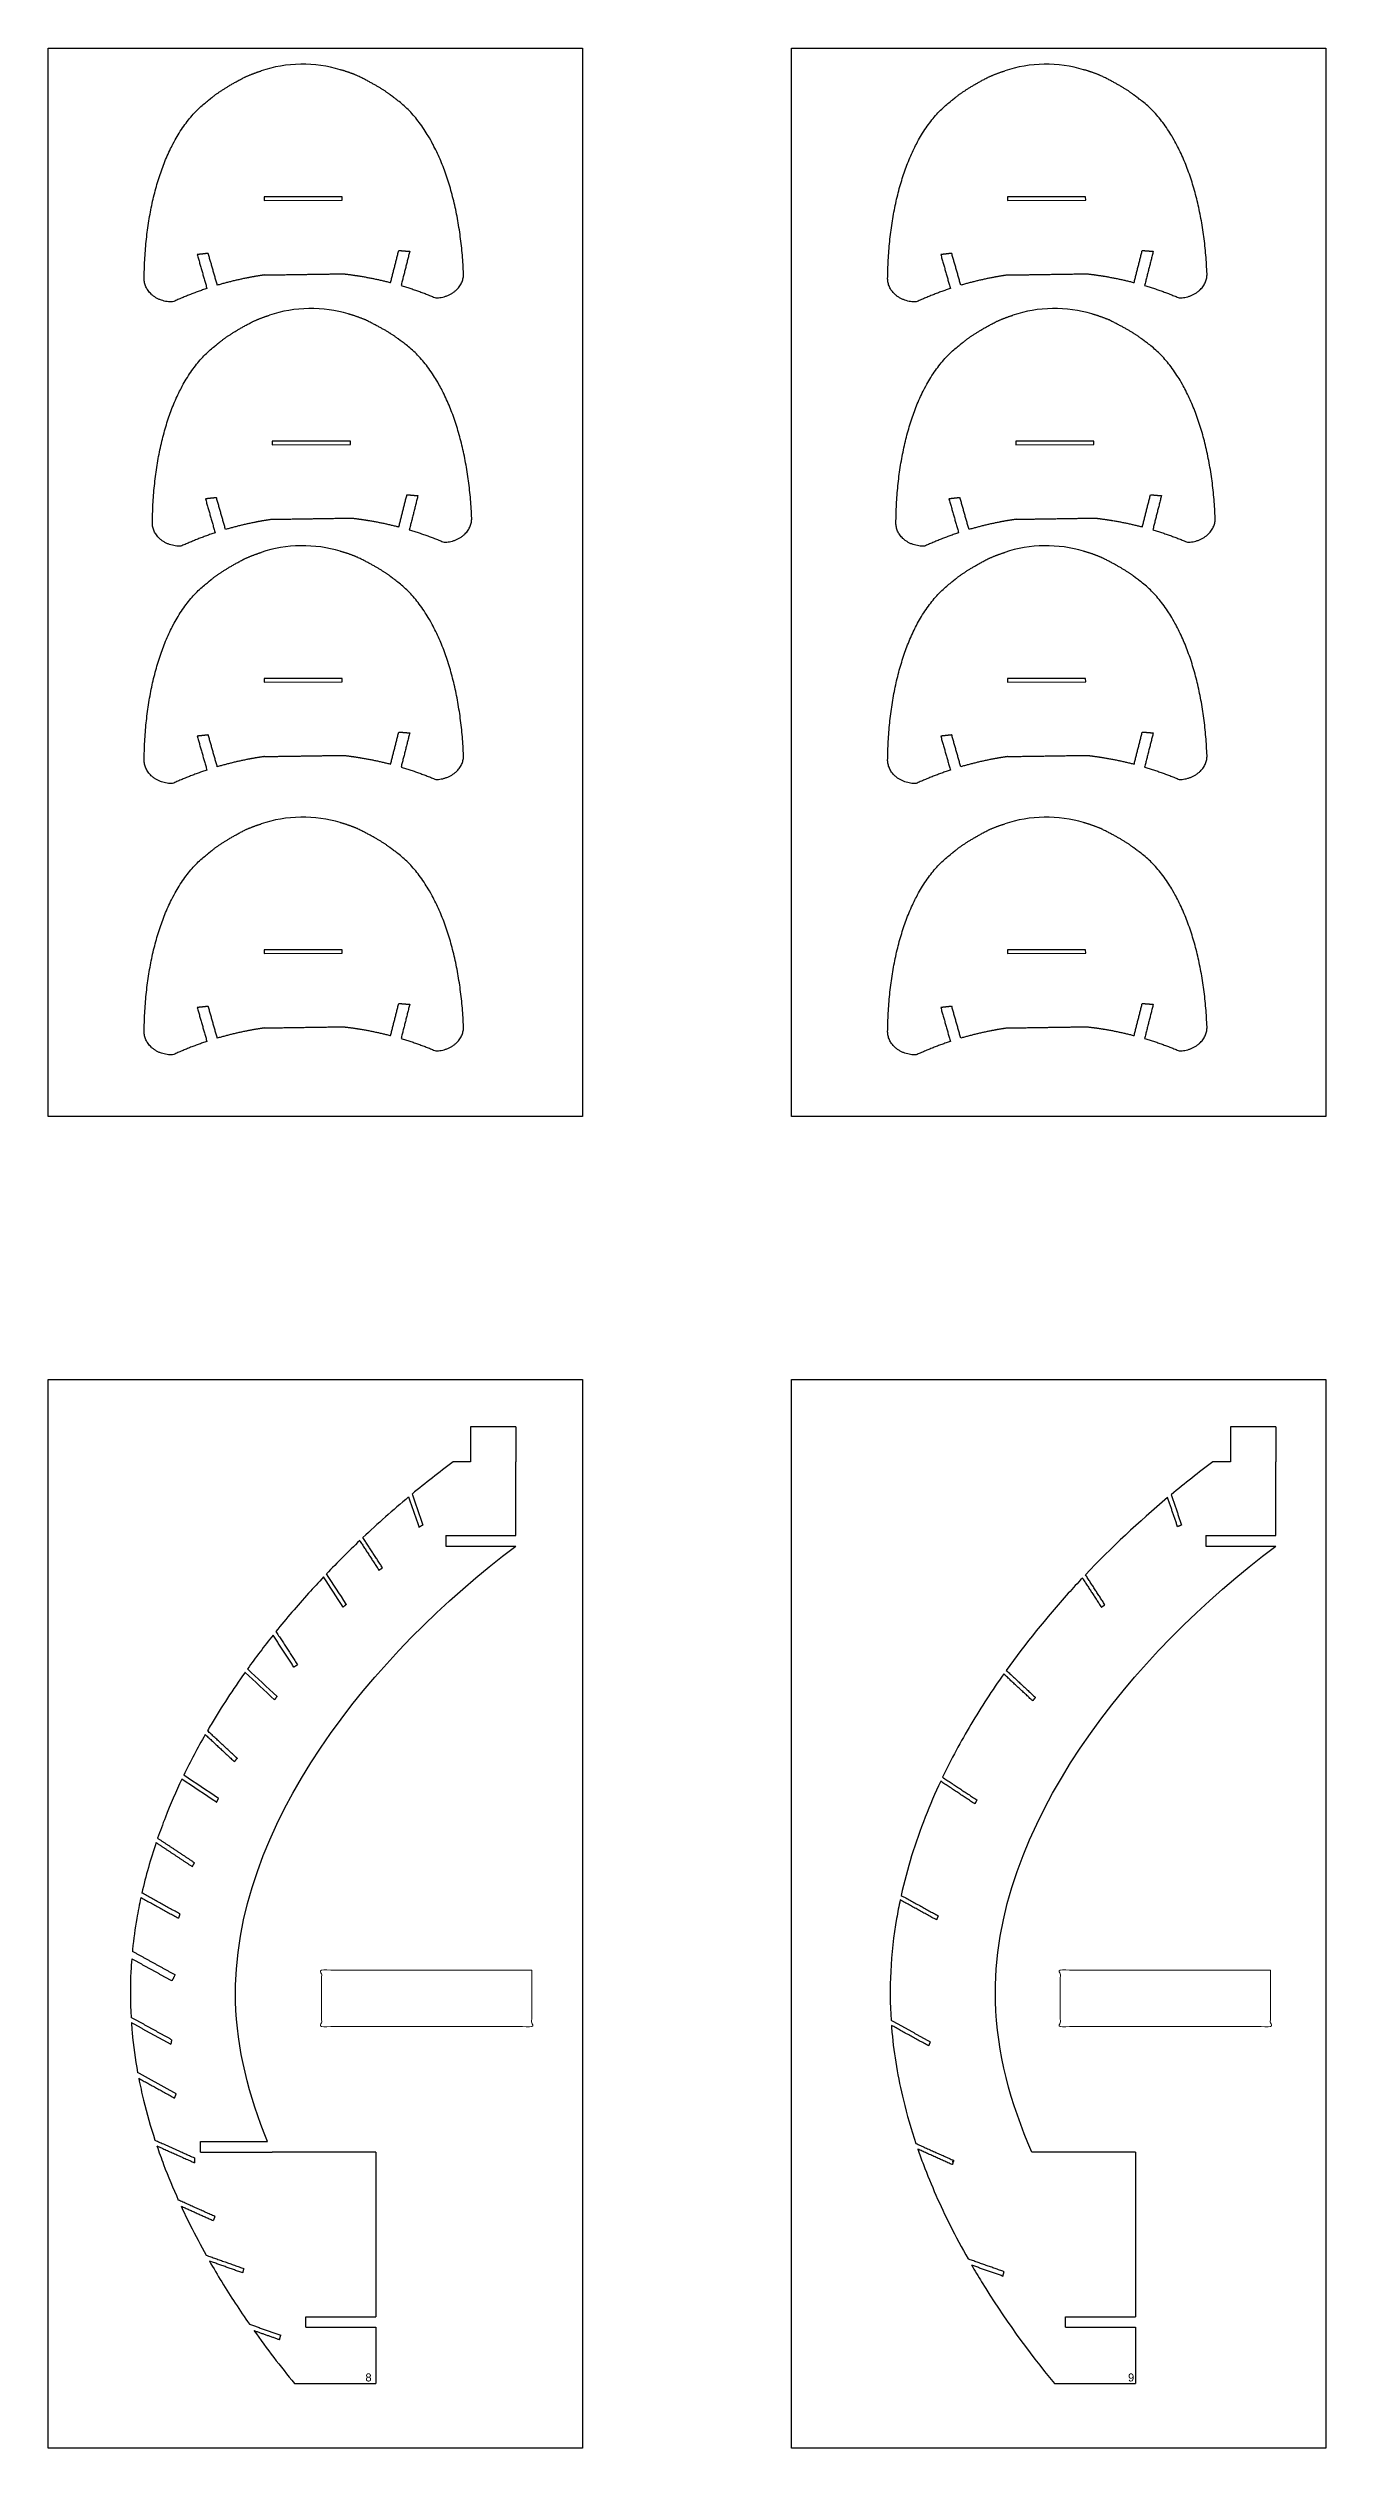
# Model space of a CAD drawing. Header units: metres. Extents: x 1979.8 to 2018, y 1971.1 to 1990.7.
# Drawn here: x 1995.22 to 1998.86, y 1983.53 to 1990.38 of the extents above; entities that cross this region are included whole.
import ezdxf

# ---------------------------------------------------------------- set-up
doc = ezdxf.new("R2010")
doc.units = ezdxf.units.M
for name, color, linetype in [('ΦΥΛΛΑ ΓΙΑ CNC', 1, 'Continuous'), ('ΦΥΛΛΑ ΚΟΝΤΡΑ ΠΛΑΚΕ', 131, 'Continuous'), ('ΧΑΡΑΞΗ', 5, 'Continuous')]:
    doc.layers.add(name, color=color, linetype=linetype)
doc.styles.get("Standard").update_dxf_attribs({"font": 'arial.ttf'})

msp = doc.modelspace()

# ---------------------------------------------------------------- linework, layer by layer
at = {"layer": 'ΦΥΛΛΑ ΓΙΑ CNC'}
for p, q in [((1996.1506, 1983.8761), (1996.1506, 1983.7156)), ((1998.3187, 1983.8761), (1998.3187, 1983.7156)), ((1995.9188, 1983.7156), (1996.1506, 1983.7156)), ((1998.0869, 1983.7156), (1998.3187, 1983.7156))]:
    msp.add_line(p, q, dxfattribs=at)
for points in [[(1995.9432, 1989.9571), (1995.8317, 1989.9571), (1995.8318, 1989.9469), (1996.0547, 1989.9476), (1996.0546, 1989.9575), (1995.9432, 1989.9575)], [(1998.0647, 1989.9571), (1997.9532, 1989.9571), (1997.9533, 1989.9469), (1998.1762, 1989.9476), (1998.1761, 1989.9575), (1998.0647, 1989.9575)], [(1995.9666, 1989.2598), (1995.8552, 1989.2598), (1995.8552, 1989.2496), (1996.0781, 1989.2503), (1996.0781, 1989.2601), (1995.9666, 1989.2601)], [(1998.0881, 1989.2598), (1997.9767, 1989.2598), (1997.9767, 1989.2496), (1998.1996, 1989.2503), (1998.1996, 1989.2601), (1998.0881, 1989.2601)], [(1995.9432, 1988.5826), (1995.8317, 1988.5826), (1995.8318, 1988.5724), (1996.0547, 1988.573), (1996.0546, 1988.5829), (1995.9432, 1988.5829)], [(1998.0647, 1988.5826), (1997.9532, 1988.5826), (1997.9533, 1988.5724), (1998.1762, 1988.573), (1998.1761, 1988.5829), (1998.0647, 1988.5829)], [(1995.9432, 1987.8078), (1995.8317, 1987.8078), (1995.8318, 1987.7976), (1996.0547, 1987.7983), (1996.0546, 1987.8082), (1995.9432, 1987.8082)], [(1998.0647, 1987.8078), (1997.9532, 1987.8078), (1997.9533, 1987.7976), (1998.1762, 1987.7983), (1998.1761, 1987.8082), (1998.0647, 1987.8082)]]:
    msp.add_lwpolyline(points, dxfattribs=at)
at = {"layer": 'ΦΥΛΛΑ ΓΙΑ CNC', "lineweight": -3}
for points, knots in [([(1996.0487, 1990.3204), (1996.0133, 1990.3314), (1995.9749, 1990.3366), (1995.8979, 1990.3354), (1995.8594, 1990.3291), (1995.8239, 1990.317)], [0, 0, 0, 0, 0.500337, 0.500337, 1.000843, 1.000843, 1.000843, 1.000843]), ([(1998.1702, 1990.3204), (1998.1348, 1990.3314), (1998.0964, 1990.3366), (1998.0194, 1990.3354), (1997.9809, 1990.3291), (1997.9454, 1990.317)], [0, 0, 0, 0, 0.500337, 0.500337, 1.000843, 1.000843, 1.000843, 1.000843]), ([(1996.0721, 1989.6231), (1996.0368, 1989.6341), (1995.9984, 1989.6393), (1995.9213, 1989.6381), (1995.8828, 1989.6317), (1995.8473, 1989.6196)], [0, 0, 0, 0, 0.500337, 0.500337, 1.000843, 1.000843, 1.000843, 1.000843]), ([(1998.1936, 1989.6231), (1998.1583, 1989.6341), (1998.1198, 1989.6393), (1998.0428, 1989.6381), (1998.0043, 1989.6317), (1997.9688, 1989.6196)], [0, 0, 0, 0, 0.500337, 0.500337, 1.000843, 1.000843, 1.000843, 1.000843]), ([(1996.0487, 1988.9458), (1996.0133, 1988.9568), (1995.9749, 1988.962), (1995.8979, 1988.9609), (1995.8594, 1988.9545), (1995.8239, 1988.9424)], [0, 0, 0, 0, 0.500337, 0.500337, 1.000843, 1.000843, 1.000843, 1.000843]), ([(1998.1702, 1988.9458), (1998.1348, 1988.9568), (1998.0964, 1988.962), (1998.0194, 1988.9609), (1997.9809, 1988.9545), (1997.9454, 1988.9424)], [0, 0, 0, 0, 0.500337, 0.500337, 1.000843, 1.000843, 1.000843, 1.000843]), ([(1996.0487, 1988.1711), (1996.0133, 1988.1821), (1995.9749, 1988.1873), (1995.8979, 1988.1861), (1995.8594, 1988.1798), (1995.8239, 1988.1677)], [0, 0, 0, 0, 0.500337, 0.500337, 1.000843, 1.000843, 1.000843, 1.000843]), ([(1998.1702, 1988.1711), (1998.1348, 1988.1821), (1998.0964, 1988.1873), (1998.0194, 1988.1861), (1997.9809, 1988.1798), (1997.9454, 1988.1677)], [0, 0, 0, 0, 0.500337, 0.500337, 1.000843, 1.000843, 1.000843, 1.000843]), ([(1995.842, 1984.4061), (1995.7883, 1984.5362), (1995.6279, 1985.172), (1996.143, 1985.8016), (1996.5506, 1986.1061)], [4.063831, 4.063831, 4.063831, 4.063831, 4.475671, 6.002105, 6.002105, 6.002105, 6.002105]), ([(1998.0228, 1984.3761), (1997.9618, 1984.5154), (1997.7875, 1985.1617), (1998.311, 1985.8016), (1998.7187, 1986.1061)], [4.03208, 4.03208, 4.03208, 4.03208, 4.475671, 6.002105, 6.002105, 6.002105, 6.002105]), ([(1996.0017, 1986.0179), (1995.9872, 1986.0026), (1995.9405, 1985.9519), (1995.8958, 1985.8994), (1995.8658, 1985.8622)], [6.9169471, 6.9169471, 6.9169471, 6.9169471, 6.9803819, 7.1236235, 7.1236235, 7.1236235, 7.1236235]), ([(1998.1669, 1986.0149), (1998.1533, 1986.0005), (1998.0762, 1985.9167), (1998.0044, 1985.828), (1997.9497, 1985.7513)], [6.9210654, 6.9210654, 6.9210654, 6.9210654, 6.9803819, 7.2628694, 7.2628694, 7.2628694, 7.2628694]), ([(1995.7775, 1985.7456), (1995.7773, 1985.7453), (1995.7432, 1985.6971), (1995.707, 1985.6418), (1995.6738, 1985.5852), (1995.6703, 1985.5792)], [7.2699777, 7.2699777, 7.2699777, 7.2699777, 7.2709953, 7.4471007, 7.4679705, 7.4679705, 7.4679705, 7.4679705]), ([(1997.9424, 1985.7411), (1997.9094, 1985.6944), (1997.8469, 1985.5985), (1997.7926, 1985.4978), (1997.7679, 1985.4462)], [7.275397, 7.275397, 7.275397, 7.275397, 7.4471007, 7.6184341, 7.6184341, 7.6184341, 7.6184341]), ([(1995.5973, 1985.4408), (1995.5804, 1985.4051), (1995.5561, 1985.3493), (1995.535, 1985.2922), (1995.528, 1985.272)], [7.6244813, 7.6244813, 7.6244813, 7.6244813, 7.7428822, 7.80704, 7.80704, 7.80704, 7.80704]), ([(1997.7625, 1985.4348), (1997.7467, 1985.4011), (1997.701, 1985.2954), (1997.6666, 1985.185), (1997.6497, 1985.109)], [7.6310653, 7.6310653, 7.6310653, 7.6310653, 7.7428822, 7.9766143, 7.9766143, 7.9766143, 7.9766143]), ([(1995.4803, 1985.1031), (1995.476, 1985.0833), (1995.4665, 1985.0342), (1995.4597, 1984.9846), (1995.4567, 1984.955), (1995.4566, 1984.9545), (1995.4566, 1984.9539), (1995.4565, 1984.9534), (1995.4564, 1984.9519), (1995.4562, 1984.9505), (1995.4561, 1984.949)], [7.9826804, 7.9826804, 7.9826804, 7.9826804, 8.0434606, 8.1326869, 8.1326869, 8.1326869, 8.1343164, 8.1343164, 8.1343164, 8.1386957, 8.1386957, 8.1386957, 8.1386957]), ([(1997.6469, 1985.0962), (1997.6432, 1985.0787), (1997.6302, 1985.0109), (1997.6172, 1984.8963), (1997.6179, 1984.799), (1997.6208, 1984.7529)], [7.9897174, 7.9897174, 7.9897174, 7.9897174, 8.0434606, 8.196589, 8.3350466, 8.3350466, 8.3350466, 8.3350466]), ([(1995.4542, 1984.928), (1995.4532, 1984.9158), (1995.4496, 1984.8601), (1995.4498, 1984.8043), (1995.4523, 1984.7609)], [8.1598021, 8.1598021, 8.1598021, 8.1598021, 8.196589, 8.3270595, 8.3270595, 8.3270595, 8.3270595]), ([(1995.4532, 1984.746), (1995.4539, 1984.7367), (1995.4577, 1984.6888), (1995.4643, 1984.6411), (1995.4712, 1984.603)], [8.3419535, 8.3419535, 8.3419535, 8.3419535, 8.3699722, 8.4862403, 8.4862403, 8.4862403, 8.4862403]), ([(1997.6218, 1984.738), (1997.6223, 1984.7314), (1997.6283, 1984.6595), (1997.6478, 1984.5457), (1997.6781, 1984.4415), (1997.6917, 1984.4009)], [8.3499859, 8.3499859, 8.3499859, 8.3499859, 8.3699722, 8.5665126, 8.6951803, 8.6951803, 8.6951803, 8.6951803]), ([(1995.4743, 1984.5869), (1995.4783, 1984.566), (1995.4914, 1984.5065), (1995.5082, 1984.448), (1995.5205, 1984.4104)], [8.5025222, 8.5025222, 8.5025222, 8.5025222, 8.5665126, 8.6851468, 8.6851468, 8.6851468, 8.6851468]), ([(1995.526, 1984.3941), (1995.5321, 1984.3762), (1995.5509, 1984.324), (1995.5722, 1984.2727), (1995.5872, 1984.2394)], [8.7023178, 8.7023178, 8.7023178, 8.7023178, 8.7591508, 8.8687658, 8.8687658, 8.8687658, 8.8687658]), ([(1997.6973, 1984.3846), (1997.7024, 1984.3698), (1997.7292, 1984.2959), (1997.7759, 1984.1907), (1997.8227, 1984.1029), (1997.8407, 1984.0712)], [8.712432, 8.712432, 8.712432, 8.712432, 8.7591508, 8.9482661, 9.0574782, 9.0574782, 9.0574782, 9.0574782]), ([(1995.5951, 1984.222), (1995.6035, 1984.2037), (1995.6263, 1984.1565), (1995.6509, 1984.1101), (1995.6666, 1984.0819)], [8.8878751, 8.8878751, 8.8878751, 8.8878751, 8.9482661, 9.0452238, 9.0452238, 9.0452238, 9.0452238]), ([(1995.6761, 1984.0651), (1995.6875, 1984.045), (1995.7237, 1983.9838), (1995.7627, 1983.9244), (1995.7902, 1983.885)], [9.0645493, 9.0645493, 9.0645493, 9.0645493, 9.1337025, 9.2778602, 9.2778602, 9.2778602, 9.2778602]), ([(1997.8503, 1984.0543), (1997.8598, 1984.038), (1997.9303, 1983.9195), (1998.0114, 1983.8075), (1998.0869, 1983.7156)], [9.0769079, 9.0769079, 9.0769079, 9.0769079, 9.1337025, 9.4905261, 9.4905261, 9.4905261, 9.4905261])]:
    msp.add_open_spline(points, degree=3, knots=knots, dxfattribs=at)
for points, weights, knots in [([(1995.4897, 1989.7233), (1995.4934, 1990.0868), (1995.6621, 1990.224), (1995.6731, 1990.2329), (1995.6841, 1990.2419), (1995.7129, 1990.2653), (1995.7752, 1990.2984)], [1, 0.888324260259, 1, 1, 1, 0.970376548073, 0.948940508878], [3.3219173, 3.3219173, 3.3219173, 3.7990306, 3.7990306, 3.8560209, 3.8560209, 3.9482049, 3.9482049, 3.9482049]), ([(1996.401, 1989.7373), (1996.3862, 1990.1005), (1996.2134, 1990.2324), (1996.2021, 1990.241), (1996.1908, 1990.2496), (1996.1614, 1990.2721), (1996.098, 1990.3033)], [1, 0.888324260259, 1, 1, 1, 0.970376548073, 0.948940508878], [3.3219173, 3.3219173, 3.3219173, 3.7990306, 3.7990306, 3.8560209, 3.8560209, 3.9482049, 3.9482049, 3.9482049]), ([(1997.6112, 1989.7233), (1997.6149, 1990.0868), (1997.7836, 1990.224), (1997.7946, 1990.2329), (1997.8056, 1990.2419), (1997.8344, 1990.2653), (1997.8967, 1990.2984)], [1, 0.888324260259, 1, 1, 1, 0.970376548073, 0.948940508878], [3.3219173, 3.3219173, 3.3219173, 3.7990306, 3.7990306, 3.8560209, 3.8560209, 3.9482049, 3.9482049, 3.9482049]), ([(1998.5225, 1989.7373), (1998.5077, 1990.1005), (1998.3349, 1990.2324), (1998.3236, 1990.241), (1998.3123, 1990.2496), (1998.2829, 1990.2721), (1998.2195, 1990.3033)], [1, 0.888324260259, 1, 1, 1, 0.970376548073, 0.948940508878], [3.3219173, 3.3219173, 3.3219173, 3.7990306, 3.7990306, 3.8560209, 3.8560209, 3.9482049, 3.9482049, 3.9482049]), ([(1995.8329, 1989.7344), (1995.8084, 1989.7309), (1995.7841, 1989.7261), (1995.7408, 1989.7176), (1995.6984, 1989.7051)], [1, 0.999659318534, 1, 0.997248724701, 0.99666160826], [2.7549118, 2.7549118, 2.7549118, 2.8346643, 2.8346643, 2.9768778, 2.9768778, 2.9768778]), ([(1996.0576, 1989.7378), (1996.0822, 1989.735), (1996.1066, 1989.731), (1996.1502, 1989.7238), (1996.193, 1989.7126)], [1, 0.999659318534, 1, 0.997248724701, 0.99666160826], [2.7549118, 2.7549118, 2.7549118, 2.8346643, 2.8346643, 2.9768778, 2.9768778, 2.9768778]), ([(1997.9544, 1989.7344), (1997.9299, 1989.7309), (1997.9056, 1989.7261), (1997.8623, 1989.7176), (1997.8199, 1989.7051)], [1, 0.999659318534, 1, 0.997248724701, 0.99666160826], [2.7549118, 2.7549118, 2.7549118, 2.8346643, 2.8346643, 2.9768778, 2.9768778, 2.9768778]), ([(1998.1791, 1989.7378), (1998.2037, 1989.735), (1998.2281, 1989.731), (1998.2717, 1989.7238), (1998.3144, 1989.7126)], [1, 0.999659318534, 1, 0.997248724701, 0.99666160826], [2.7549118, 2.7549118, 2.7549118, 2.8346643, 2.8346643, 2.9768778, 2.9768778, 2.9768778]), ([(1995.5132, 1989.026), (1995.5168, 1989.3895), (1995.6855, 1989.5266), (1995.6965, 1989.5356), (1995.7076, 1989.5446), (1995.7363, 1989.5679), (1995.7987, 1989.601)], [1, 0.888324260259, 1, 1, 1, 0.970376548073, 0.948940508878], [3.3219173, 3.3219173, 3.3219173, 3.7990306, 3.7990306, 3.8560209, 3.8560209, 3.9482049, 3.9482049, 3.9482049]), ([(1996.4244, 1989.0399), (1996.4097, 1989.4031), (1996.2369, 1989.5351), (1996.2256, 1989.5437), (1996.2143, 1989.5523), (1996.1848, 1989.5748), (1996.1215, 1989.606)], [1, 0.888324260259, 1, 1, 1, 0.970376548073, 0.948940508878], [3.3219173, 3.3219173, 3.3219173, 3.7990306, 3.7990306, 3.8560209, 3.8560209, 3.9482049, 3.9482049, 3.9482049]), ([(1997.6347, 1989.026), (1997.6383, 1989.3895), (1997.807, 1989.5266), (1997.818, 1989.5356), (1997.8291, 1989.5446), (1997.8578, 1989.5679), (1997.9202, 1989.601)], [1, 0.888324260259, 1, 1, 1, 0.970376548073, 0.948940508878], [3.3219173, 3.3219173, 3.3219173, 3.7990306, 3.7990306, 3.8560209, 3.8560209, 3.9482049, 3.9482049, 3.9482049]), ([(1998.5459, 1989.0399), (1998.5312, 1989.4031), (1998.3584, 1989.5351), (1998.3471, 1989.5437), (1998.3358, 1989.5523), (1998.3063, 1989.5748), (1998.243, 1989.606)], [1, 0.888324260259, 1, 1, 1, 0.970376548073, 0.948940508878], [3.3219173, 3.3219173, 3.3219173, 3.7990306, 3.7990306, 3.8560209, 3.8560209, 3.9482049, 3.9482049, 3.9482049]), ([(1995.8564, 1989.037), (1995.8319, 1989.0335), (1995.8076, 1989.0288), (1995.7642, 1989.0203), (1995.7219, 1989.0078)], [1, 0.999659318534, 1, 0.997248724701, 0.99666160826], [2.7549118, 2.7549118, 2.7549118, 2.8346643, 2.8346643, 2.9768778, 2.9768778, 2.9768778]), ([(1996.081, 1989.0405), (1996.1057, 1989.0377), (1996.1301, 1989.0337), (1996.1737, 1989.0265), (1996.2164, 1989.0153)], [1, 0.999659318534, 1, 0.997248724701, 0.99666160826], [2.7549118, 2.7549118, 2.7549118, 2.8346643, 2.8346643, 2.9768778, 2.9768778, 2.9768778]), ([(1997.9779, 1989.037), (1997.9534, 1989.0335), (1997.9291, 1989.0288), (1997.8857, 1989.0203), (1997.8434, 1989.0078)], [1, 0.999659318534, 1, 0.997248724701, 0.99666160826], [2.7549118, 2.7549118, 2.7549118, 2.8346643, 2.8346643, 2.9768778, 2.9768778, 2.9768778]), ([(1998.2025, 1989.0405), (1998.2271, 1989.0377), (1998.2516, 1989.0337), (1998.2952, 1989.0265), (1998.3379, 1989.0153)], [1, 0.999659318534, 1, 0.997248724701, 0.99666160826], [2.7549118, 2.7549118, 2.7549118, 2.8346643, 2.8346643, 2.9768778, 2.9768778, 2.9768778]), ([(1995.4897, 1988.3488), (1995.4934, 1988.7123), (1995.6621, 1988.8494), (1995.6731, 1988.8584), (1995.6841, 1988.8673), (1995.7129, 1988.8907), (1995.7752, 1988.9238)], [1, 0.888324260259, 1, 1, 1, 0.970376548073, 0.948940508878], [3.3219173, 3.3219173, 3.3219173, 3.7990306, 3.7990306, 3.8560209, 3.8560209, 3.9482049, 3.9482049, 3.9482049]), ([(1996.401, 1988.3627), (1996.3862, 1988.7259), (1996.2134, 1988.8578), (1996.2021, 1988.8664), (1996.1908, 1988.8751), (1996.1614, 1988.8976), (1996.098, 1988.9287)], [1, 0.888324260259, 1, 1, 1, 0.970376548073, 0.948940508878], [3.3219173, 3.3219173, 3.3219173, 3.7990306, 3.7990306, 3.8560209, 3.8560209, 3.9482049, 3.9482049, 3.9482049]), ([(1997.6112, 1988.3488), (1997.6149, 1988.7123), (1997.7836, 1988.8494), (1997.7946, 1988.8584), (1997.8056, 1988.8673), (1997.8344, 1988.8907), (1997.8967, 1988.9238)], [1, 0.888324260259, 1, 1, 1, 0.970376548073, 0.948940508878], [3.3219173, 3.3219173, 3.3219173, 3.7990306, 3.7990306, 3.8560209, 3.8560209, 3.9482049, 3.9482049, 3.9482049]), ([(1998.5225, 1988.3627), (1998.5077, 1988.7259), (1998.3349, 1988.8578), (1998.3236, 1988.8664), (1998.3123, 1988.8751), (1998.2829, 1988.8976), (1998.2195, 1988.9287)], [1, 0.888324260259, 1, 1, 1, 0.970376548073, 0.948940508878], [3.3219173, 3.3219173, 3.3219173, 3.7990306, 3.7990306, 3.8560209, 3.8560209, 3.9482049, 3.9482049, 3.9482049]), ([(1995.8329, 1988.3598), (1995.8084, 1988.3563), (1995.7841, 1988.3515), (1995.7408, 1988.343), (1995.6984, 1988.3305)], [1, 0.999659318534, 1, 0.997248724701, 0.99666160826], [2.7549118, 2.7549118, 2.7549118, 2.8346643, 2.8346643, 2.9768778, 2.9768778, 2.9768778]), ([(1996.0576, 1988.3632), (1996.0822, 1988.3605), (1996.1066, 1988.3565), (1996.1502, 1988.3493), (1996.193, 1988.3381)], [1, 0.999659318534, 1, 0.997248724701, 0.99666160826], [2.7549118, 2.7549118, 2.7549118, 2.8346643, 2.8346643, 2.9768778, 2.9768778, 2.9768778]), ([(1997.9544, 1988.3598), (1997.9299, 1988.3563), (1997.9056, 1988.3515), (1997.8623, 1988.343), (1997.8199, 1988.3305)], [1, 0.999659318534, 1, 0.997248724701, 0.99666160826], [2.7549118, 2.7549118, 2.7549118, 2.8346643, 2.8346643, 2.9768778, 2.9768778, 2.9768778]), ([(1998.1791, 1988.3632), (1998.2037, 1988.3605), (1998.2281, 1988.3565), (1998.2717, 1988.3493), (1998.3144, 1988.3381)], [1, 0.999659318534, 1, 0.997248724701, 0.99666160826], [2.7549118, 2.7549118, 2.7549118, 2.8346643, 2.8346643, 2.9768778, 2.9768778, 2.9768778]), ([(1995.4897, 1987.574), (1995.4934, 1987.9375), (1995.6621, 1988.0747), (1995.6731, 1988.0836), (1995.6841, 1988.0926), (1995.7129, 1988.116), (1995.7752, 1988.1491)], [1, 0.888324260259, 1, 1, 1, 0.970376548073, 0.948940508878], [3.3219173, 3.3219173, 3.3219173, 3.7990306, 3.7990306, 3.8560209, 3.8560209, 3.9482049, 3.9482049, 3.9482049]), ([(1996.401, 1987.588), (1996.3862, 1987.9512), (1996.2134, 1988.0831), (1996.2021, 1988.0917), (1996.1908, 1988.1003), (1996.1614, 1988.1228), (1996.098, 1988.154)], [1, 0.888324260259, 1, 1, 1, 0.970376548073, 0.948940508878], [3.3219173, 3.3219173, 3.3219173, 3.7990306, 3.7990306, 3.8560209, 3.8560209, 3.9482049, 3.9482049, 3.9482049]), ([(1997.6112, 1987.574), (1997.6149, 1987.9375), (1997.7836, 1988.0747), (1997.7946, 1988.0836), (1997.8056, 1988.0926), (1997.8344, 1988.116), (1997.8967, 1988.1491)], [1, 0.888324260259, 1, 1, 1, 0.970376548073, 0.948940508878], [3.3219173, 3.3219173, 3.3219173, 3.7990306, 3.7990306, 3.8560209, 3.8560209, 3.9482049, 3.9482049, 3.9482049]), ([(1998.5225, 1987.588), (1998.5077, 1987.9512), (1998.3349, 1988.0831), (1998.3236, 1988.0917), (1998.3123, 1988.1003), (1998.2829, 1988.1228), (1998.2195, 1988.154)], [1, 0.888324260259, 1, 1, 1, 0.970376548073, 0.948940508878], [3.3219173, 3.3219173, 3.3219173, 3.7990306, 3.7990306, 3.8560209, 3.8560209, 3.9482049, 3.9482049, 3.9482049]), ([(1995.8329, 1987.5851), (1995.8084, 1987.5816), (1995.7841, 1987.5768), (1995.7408, 1987.5683), (1995.6984, 1987.5558)], [1, 0.999659318534, 1, 0.997248724701, 0.99666160826], [2.7549118, 2.7549118, 2.7549118, 2.8346643, 2.8346643, 2.9768778, 2.9768778, 2.9768778]), ([(1996.0576, 1987.5885), (1996.0822, 1987.5857), (1996.1066, 1987.5817), (1996.1502, 1987.5745), (1996.193, 1987.5633)], [1, 0.999659318534, 1, 0.997248724701, 0.99666160826], [2.7549118, 2.7549118, 2.7549118, 2.8346643, 2.8346643, 2.9768778, 2.9768778, 2.9768778]), ([(1997.9544, 1987.5851), (1997.9299, 1987.5816), (1997.9056, 1987.5768), (1997.8623, 1987.5683), (1997.8199, 1987.5558)], [1, 0.999659318534, 1, 0.997248724701, 0.99666160826], [2.7549118, 2.7549118, 2.7549118, 2.8346643, 2.8346643, 2.9768778, 2.9768778, 2.9768778]), ([(1998.1791, 1987.5885), (1998.2037, 1987.5857), (1998.2281, 1987.5817), (1998.2717, 1987.5745), (1998.3144, 1987.5633)], [1, 0.999659318534, 1, 0.997248724701, 0.99666160826], [2.7549118, 2.7549118, 2.7549118, 2.8346643, 2.8346643, 2.9768778, 2.9768778, 2.9768778])]:
    msp.add_rational_spline(points, weights, degree=2, knots=knots, dxfattribs=at)
for points, weights in [([(1995.7752, 1990.2984), (1995.799, 1990.3092), (1995.8239, 1990.317)], [0.931709150307, 0.919797461204, 0.911534052656]), ([(1996.098, 1990.3033), (1996.074, 1990.3134), (1996.0488, 1990.3204)], [0.931709150307, 0.919797461204, 0.911534052656]), ([(1997.8967, 1990.2984), (1997.9205, 1990.3092), (1997.9454, 1990.317)], [0.931709150307, 0.919797461204, 0.911534052656]), ([(1998.2195, 1990.3033), (1998.1955, 1990.3134), (1998.1703, 1990.3204)], [0.931709150307, 0.919797461204, 0.911534052656]), ([(1995.571, 1989.6573), (1995.4908, 1989.6561), (1995.4897, 1989.7233)], [1, 0.707106781187, 1]), ([(1995.8329, 1989.7344), (1995.946, 1989.7361), (1996.0576, 1989.7378)], [0.999923417659, 0.942555254016, 1]), ([(1996.3218, 1989.6688), (1996.402, 1989.67), (1996.401, 1989.7373)], [1, 0.707106781187, 1]), ([(1997.6924, 1989.6573), (1997.6123, 1989.6561), (1997.6112, 1989.7233)], [1, 0.707106781187, 1]), ([(1997.9544, 1989.7344), (1998.0675, 1989.7361), (1998.1791, 1989.7378)], [0.999923417659, 0.942555254016, 1]), ([(1998.4433, 1989.6688), (1998.5235, 1989.67), (1998.5225, 1989.7373)], [1, 0.707106781187, 1]), ([(1995.6688, 1989.6958), (1995.6188, 1989.6793), (1995.571, 1989.6573)], [0.99651626955, 0.996723144745, 1]), ([(1996.2229, 1989.7043), (1996.2733, 1989.6893), (1996.3218, 1989.6688)], [0.99651626955, 0.996723144745, 1]), ([(1997.7902, 1989.6958), (1997.7403, 1989.6793), (1997.6924, 1989.6573)], [0.99651626955, 0.996723144745, 1]), ([(1998.3444, 1989.7043), (1998.3948, 1989.6893), (1998.4433, 1989.6688)], [0.99651626955, 0.996723144745, 1]), ([(1995.7987, 1989.601), (1995.8224, 1989.6118), (1995.8473, 1989.6196)], [0.931709150307, 0.919797461204, 0.911534052656]), ([(1996.1215, 1989.606), (1996.0974, 1989.616), (1996.0723, 1989.6231)], [0.931709150307, 0.919797461204, 0.911534052656]), ([(1997.9202, 1989.601), (1997.9439, 1989.6118), (1997.9688, 1989.6196)], [0.931709150307, 0.919797461204, 0.911534052656]), ([(1998.243, 1989.606), (1998.2189, 1989.616), (1998.1938, 1989.6231)], [0.931709150307, 0.919797461204, 0.911534052656]), ([(1995.8564, 1989.037), (1995.9694, 1989.0388), (1996.081, 1989.0405)], [0.999923417659, 0.942555254016, 1]), ([(1996.3453, 1988.9714), (1996.4254, 1988.9726), (1996.4244, 1989.0399)], [1, 0.707106781187, 1]), ([(1997.9779, 1989.037), (1998.0909, 1989.0388), (1998.2025, 1989.0405)], [0.999923417659, 0.942555254016, 1]), ([(1998.4667, 1988.9714), (1998.5469, 1988.9726), (1998.5459, 1989.0399)], [1, 0.707106781187, 1]), ([(1995.5944, 1988.96), (1995.5142, 1988.9587), (1995.5132, 1989.026)], [1, 0.707106781187, 1]), ([(1995.6922, 1988.9985), (1995.6422, 1988.9819), (1995.5944, 1988.96)], [0.99651626955, 0.996723144745, 1]), ([(1996.2463, 1989.0069), (1996.2968, 1988.9919), (1996.3453, 1988.9714)], [0.99651626955, 0.996723144745, 1]), ([(1997.7159, 1988.96), (1997.6357, 1988.9587), (1997.6347, 1989.026)], [1, 0.707106781187, 1]), ([(1997.8137, 1988.9985), (1997.7637, 1988.9819), (1997.7159, 1988.96)], [0.99651626955, 0.996723144745, 1]), ([(1998.3678, 1989.0069), (1998.4183, 1988.9919), (1998.4667, 1988.9714)], [0.99651626955, 0.996723144745, 1]), ([(1995.7752, 1988.9238), (1995.799, 1988.9346), (1995.8239, 1988.9424)], [0.931709150307, 0.919797461204, 0.911534052656]), ([(1996.098, 1988.9287), (1996.074, 1988.9388), (1996.0488, 1988.9458)], [0.931709150307, 0.919797461204, 0.911534052656]), ([(1997.8967, 1988.9238), (1997.9205, 1988.9346), (1997.9454, 1988.9424)], [0.931709150307, 0.919797461204, 0.911534052656]), ([(1998.2195, 1988.9287), (1998.1955, 1988.9388), (1998.1703, 1988.9458)], [0.931709150307, 0.919797461204, 0.911534052656]), ([(1995.571, 1988.2827), (1995.4908, 1988.2815), (1995.4897, 1988.3488)], [1, 0.707106781187, 1]), ([(1995.8329, 1988.3598), (1995.946, 1988.3615), (1996.0576, 1988.3632)], [0.999923417659, 0.942555254016, 1]), ([(1996.3218, 1988.2942), (1996.402, 1988.2954), (1996.401, 1988.3627)], [1, 0.707106781187, 1]), ([(1997.6924, 1988.2827), (1997.6123, 1988.2815), (1997.6112, 1988.3488)], [1, 0.707106781187, 1]), ([(1997.9544, 1988.3598), (1998.0675, 1988.3615), (1998.1791, 1988.3632)], [0.999923417659, 0.942555254016, 1]), ([(1998.4433, 1988.2942), (1998.5235, 1988.2954), (1998.5225, 1988.3627)], [1, 0.707106781187, 1]), ([(1995.6688, 1988.3212), (1995.6188, 1988.3047), (1995.571, 1988.2827)], [0.99651626955, 0.996723144745, 1]), ([(1996.2229, 1988.3297), (1996.2733, 1988.3147), (1996.3218, 1988.2942)], [0.99651626955, 0.996723144745, 1]), ([(1997.7902, 1988.3212), (1997.7403, 1988.3047), (1997.6924, 1988.2827)], [0.99651626955, 0.996723144745, 1]), ([(1998.3444, 1988.3297), (1998.3948, 1988.3147), (1998.4433, 1988.2942)], [0.99651626955, 0.996723144745, 1]), ([(1995.7752, 1988.1491), (1995.799, 1988.1599), (1995.8239, 1988.1677)], [0.931709150307, 0.919797461204, 0.911534052656]), ([(1996.098, 1988.154), (1996.074, 1988.1641), (1996.0488, 1988.1711)], [0.931709150307, 0.919797461204, 0.911534052656]), ([(1997.8967, 1988.1491), (1997.9205, 1988.1599), (1997.9454, 1988.1677)], [0.931709150307, 0.919797461204, 0.911534052656]), ([(1998.2195, 1988.154), (1998.1955, 1988.1641), (1998.1703, 1988.1711)], [0.931709150307, 0.919797461204, 0.911534052656]), ([(1995.571, 1987.508), (1995.4908, 1987.5068), (1995.4897, 1987.574)], [1, 0.707106781187, 1]), ([(1995.6688, 1987.5465), (1995.6188, 1987.53), (1995.571, 1987.508)], [0.99651626955, 0.996723144745, 1]), ([(1995.8329, 1987.5851), (1995.946, 1987.5868), (1996.0576, 1987.5885)], [0.999923417659, 0.942555254016, 1]), ([(1996.2229, 1987.555), (1996.2733, 1987.54), (1996.3218, 1987.5195)], [0.99651626955, 0.996723144745, 1]), ([(1996.3218, 1987.5195), (1996.402, 1987.5207), (1996.401, 1987.588)], [1, 0.707106781187, 1]), ([(1997.6924, 1987.508), (1997.6123, 1987.5068), (1997.6112, 1987.574)], [1, 0.707106781187, 1]), ([(1997.7902, 1987.5465), (1997.7403, 1987.53), (1997.6924, 1987.508)], [0.99651626955, 0.996723144745, 1]), ([(1997.9544, 1987.5851), (1998.0675, 1987.5868), (1998.1791, 1987.5885)], [0.999923417659, 0.942555254016, 1]), ([(1998.3444, 1987.555), (1998.3948, 1987.54), (1998.4433, 1987.5195)], [0.99651626955, 0.996723144745, 1]), ([(1998.4433, 1987.5195), (1998.5235, 1987.5207), (1998.5225, 1987.588)], [1, 0.707106781187, 1])]:
    msp.add_rational_spline(points, weights, degree=2, dxfattribs=at)
for points, degree in [([(1995.6725, 1989.7961), (1995.6568, 1989.7944), (1995.6412, 1989.7926)], 2), ([(1995.6412, 1989.7926), (1995.655, 1989.7442), (1995.6688, 1989.6958)], 2), ([(1995.6984, 1989.7051), (1995.6855, 1989.7506), (1995.6725, 1989.7961)], 2), ([(1996.193, 1989.7126), (1996.2045, 1989.7585), (1996.2161, 1989.8044)], 2), ([(1996.2161, 1989.8044), (1996.2318, 1989.8031), (1996.2475, 1989.8019)], 2), ([(1996.2475, 1989.8019), (1996.2352, 1989.7531), (1996.2229, 1989.7043)], 2), ([(1997.794, 1989.7961), (1997.7783, 1989.7944), (1997.7627, 1989.7926)], 2), ([(1997.7627, 1989.7926), (1997.7765, 1989.7442), (1997.7902, 1989.6958)], 2), ([(1997.8199, 1989.7051), (1997.8069, 1989.7506), (1997.794, 1989.7961)], 2), ([(1998.3144, 1989.7126), (1998.326, 1989.7585), (1998.3376, 1989.8044)], 2), ([(1998.3376, 1989.8044), (1998.3533, 1989.8031), (1998.369, 1989.8019)], 2), ([(1998.369, 1989.8019), (1998.3567, 1989.7531), (1998.3444, 1989.7043)], 2), ([(1995.8328, 1989.7344), (1995.8328, 1989.7344), (1995.8328, 1989.7345), (1995.8328, 1989.7346)], 3), ([(1997.9543, 1989.7344), (1997.9543, 1989.7344), (1997.9543, 1989.7345), (1997.9543, 1989.7346)], 3), ([(1996.2164, 1989.0153), (1996.228, 1989.0612), (1996.2395, 1989.1071)], 2), ([(1996.2395, 1989.1071), (1996.2552, 1989.1058), (1996.2709, 1989.1045)], 2), ([(1996.2709, 1989.1045), (1996.2586, 1989.0557), (1996.2463, 1989.0069)], 2), ([(1998.3379, 1989.0153), (1998.3495, 1989.0612), (1998.361, 1989.1071)], 2), ([(1998.361, 1989.1071), (1998.3767, 1989.1058), (1998.3924, 1989.1045)], 2), ([(1998.3924, 1989.1045), (1998.3801, 1989.0557), (1998.3678, 1989.0069)], 2), ([(1995.6959, 1989.0988), (1995.6803, 1989.097), (1995.6646, 1989.0953)], 2), ([(1995.6646, 1989.0953), (1995.6784, 1989.0469), (1995.6922, 1988.9985)], 2), ([(1995.7219, 1989.0078), (1995.7089, 1989.0533), (1995.6959, 1989.0988)], 2), ([(1995.8562, 1989.037), (1995.8562, 1989.0371), (1995.8562, 1989.0372), (1995.8562, 1989.0372)], 3), ([(1997.8174, 1989.0988), (1997.8018, 1989.097), (1997.7861, 1989.0953)], 2), ([(1997.7861, 1989.0953), (1997.7999, 1989.0469), (1997.8137, 1988.9985)], 2), ([(1997.8434, 1989.0078), (1997.8304, 1989.0533), (1997.8174, 1989.0988)], 2), ([(1997.9777, 1989.037), (1997.9777, 1989.0371), (1997.9777, 1989.0372), (1997.9777, 1989.0372)], 3), ([(1995.6725, 1988.4215), (1995.6568, 1988.4198), (1995.6412, 1988.418)], 2), ([(1995.6412, 1988.418), (1995.655, 1988.3696), (1995.6688, 1988.3212)], 2), ([(1995.6984, 1988.3305), (1995.6855, 1988.376), (1995.6725, 1988.4215)], 2), ([(1996.193, 1988.3381), (1996.2045, 1988.384), (1996.2161, 1988.4298)], 2), ([(1996.2161, 1988.4298), (1996.2318, 1988.4286), (1996.2475, 1988.4273)], 2), ([(1996.2475, 1988.4273), (1996.2352, 1988.3785), (1996.2229, 1988.3297)], 2), ([(1997.794, 1988.4215), (1997.7783, 1988.4198), (1997.7627, 1988.418)], 2), ([(1997.7627, 1988.418), (1997.7765, 1988.3696), (1997.7902, 1988.3212)], 2), ([(1997.8199, 1988.3305), (1997.8069, 1988.376), (1997.794, 1988.4215)], 2), ([(1998.3144, 1988.3381), (1998.326, 1988.384), (1998.3376, 1988.4298)], 2), ([(1998.3376, 1988.4298), (1998.3533, 1988.4286), (1998.369, 1988.4273)], 2), ([(1998.369, 1988.4273), (1998.3567, 1988.3785), (1998.3444, 1988.3297)], 2), ([(1995.8328, 1988.3598), (1995.8328, 1988.3599), (1995.8328, 1988.3599), (1995.8328, 1988.36)], 3), ([(1997.9543, 1988.3598), (1997.9543, 1988.3599), (1997.9543, 1988.3599), (1997.9543, 1988.36)], 3), ([(1995.6725, 1987.6468), (1995.6568, 1987.6451), (1995.6412, 1987.6433)], 2), ([(1995.6412, 1987.6433), (1995.655, 1987.5949), (1995.6688, 1987.5465)], 2), ([(1995.6984, 1987.5558), (1995.6855, 1987.6013), (1995.6725, 1987.6468)], 2), ([(1996.193, 1987.5633), (1996.2045, 1987.6092), (1996.2161, 1987.6551)], 2), ([(1996.2161, 1987.6551), (1996.2318, 1987.6538), (1996.2475, 1987.6526)], 2), ([(1996.2475, 1987.6526), (1996.2352, 1987.6038), (1996.2229, 1987.555)], 2), ([(1997.794, 1987.6468), (1997.7783, 1987.6451), (1997.7627, 1987.6433)], 2), ([(1997.7627, 1987.6433), (1997.7765, 1987.5949), (1997.7902, 1987.5465)], 2), ([(1997.8199, 1987.5558), (1997.8069, 1987.6013), (1997.794, 1987.6468)], 2), ([(1998.3144, 1987.5633), (1998.326, 1987.6092), (1998.3376, 1987.6551)], 2), ([(1998.3376, 1987.6551), (1998.3533, 1987.6538), (1998.369, 1987.6526)], 2), ([(1998.369, 1987.6526), (1998.3567, 1987.6038), (1998.3444, 1987.555)], 2), ([(1995.8328, 1987.5851), (1995.8328, 1987.5851), (1995.8328, 1987.5852), (1995.8328, 1987.5853)], 3), ([(1997.9543, 1987.5851), (1997.9543, 1987.5851), (1997.9543, 1987.5852), (1997.9543, 1987.5853)], 3), ([(1996.4211, 1986.4464), (1996.4211, 1986.3964), (1996.4211, 1986.3464)], 2), ([(1996.5506, 1986.4464), (1996.4858, 1986.4464), (1996.4211, 1986.4464)], 2), ([(1996.5506, 1986.4464), (1996.5506, 1986.3964), (1996.5506, 1986.3464)], 2), ([(1998.5891, 1986.4464), (1998.5891, 1986.3964), (1998.5891, 1986.3464)], 2), ([(1998.7187, 1986.4464), (1998.6539, 1986.4464), (1998.5891, 1986.4464)], 2), ([(1998.7187, 1986.4464), (1998.7187, 1986.3964), (1998.7187, 1986.3464)], 2), ([(1996.3711, 1986.3464), (1996.3314, 1986.3168), (1996.2925, 1986.2862), (1996.2544, 1986.2547)], 3), ([(1996.4211, 1986.3464), (1996.3961, 1986.3464), (1996.3711, 1986.3464)], 2), ([(1996.5506, 1986.1361), (1996.5506, 1986.2413), (1996.5506, 1986.3464)], 2), ([(1998.5391, 1986.3464), (1998.4987, 1986.3162), (1998.459, 1986.285), (1998.4202, 1986.2528)], 3), ([(1998.5891, 1986.3464), (1998.5641, 1986.3464), (1998.5391, 1986.3464)], 2), ([(1998.7187, 1986.1361), (1998.7187, 1986.2413), (1998.7187, 1986.3464)], 2), ([(1996.2443, 1986.2462), (1996.1997, 1986.2089), (1996.1562, 1986.1703), (1996.1139, 1986.1303)], 3), ([(1996.2443, 1986.2462), (1996.2592, 1986.2029), (1996.274, 1986.1596)], 2), ([(1996.2544, 1986.2547), (1996.2696, 1986.2104), (1996.2848, 1986.1662)], 2), ([(1998.4101, 1986.2443), (1998.3278, 1986.1754), (1998.2494, 1986.102), (1998.1756, 1986.0242)], 3), ([(1998.4385, 1986.1614), (1998.4243, 1986.2029), (1998.4101, 1986.2443)], 2), ([(1998.4202, 1986.2528), (1998.435, 1986.2095), (1998.4499, 1986.1661)], 2), ([(1996.2848, 1986.1662), (1996.2794, 1986.1629), (1996.274, 1986.1596)], 2), ([(1998.4499, 1986.1661), (1998.4442, 1986.1638), (1998.4385, 1986.1614)], 2), ([(1996.1048, 1986.1217), (1996.0725, 1986.0908), (1996.0409, 1986.0592), (1996.0101, 1986.0269)], 3), ([(1996.1048, 1986.1217), (1996.1322, 1986.0795), (1996.1595, 1986.0374)], 2), ([(1996.1699, 1986.0441), (1996.1419, 1986.0872), (1996.1139, 1986.1303)], 2), ([(1996.3508, 1986.1361), (1996.4507, 1986.1361), (1996.5506, 1986.1361)], 2), ([(1996.3508, 1986.1361), (1996.3508, 1986.1211), (1996.3508, 1986.1061)], 2), ([(1996.3508, 1986.1061), (1996.4507, 1986.1061), (1996.5506, 1986.1061)], 2), ([(1998.5188, 1986.1361), (1998.6187, 1986.1361), (1998.7187, 1986.1361)], 2), ([(1998.5188, 1986.1361), (1998.5188, 1986.1211), (1998.5188, 1986.1061)], 2), ([(1998.5188, 1986.1061), (1998.6187, 1986.1061), (1998.7187, 1986.1061)], 2), ([(1996.0576, 1985.9319), (1996.0389, 1985.9606), (1996.0203, 1985.9893), (1996.0017, 1986.0179)], 3), ([(1996.0666, 1985.94), (1996.0476, 1985.9692), (1996.0289, 1985.998), (1996.0101, 1986.0269)], 3), ([(1996.1595, 1986.0374), (1996.1634, 1986.0399), (1996.1673, 1986.0424)], 2), ([(1996.1673, 1986.0424), (1996.1686, 1986.0433), (1996.1699, 1986.0441)], 2), ([(1998.231, 1985.9388), (1998.2033, 1985.9815), (1998.1756, 1986.0242)], 2), ([(1998.1669, 1986.0149), (1998.194, 1985.9731), (1998.2212, 1985.9313)], 2), ([(1996.0666, 1985.94), (1996.0621, 1985.9359), (1996.0576, 1985.9319)], 2), ([(1998.2212, 1985.9313), (1998.2261, 1985.9351), (1998.231, 1985.9388)], 2), ([(1995.8577, 1985.8521), (1995.8325, 1985.8205), (1995.8081, 1985.7883), (1995.7846, 1985.7555)], 3), ([(1995.9172, 1985.7605), (1995.8874, 1985.8063), (1995.8577, 1985.8521)], 2), ([(1995.8658, 1985.8622), (1995.8967, 1985.8147), (1995.9275, 1985.7672)], 2), ([(1995.8615, 1985.6674), (1995.8335, 1985.6935), (1995.8055, 1985.7195), (1995.7775, 1985.7456)], 3), ([(1995.8688, 1985.6771), (1995.8407, 1985.7032), (1995.8127, 1985.7293), (1995.7846, 1985.7555)], 3), ([(1995.9275, 1985.7672), (1995.9224, 1985.7639), (1995.9172, 1985.7605)], 2), ([(1997.9497, 1985.7513), (1997.9912, 1985.7128), (1998.0326, 1985.6742)], 2), ([(1995.8688, 1985.6771), (1995.8652, 1985.6723), (1995.8615, 1985.6674)], 2), ([(1998.025, 1985.6643), (1997.9837, 1985.7027), (1997.9424, 1985.7411)], 2), ([(1998.0326, 1985.6742), (1998.0288, 1985.6693), (1998.025, 1985.6643)], 2), ([(1995.6639, 1985.5682), (1995.6422, 1985.5301), (1995.6217, 1985.4913), (1995.6026, 1985.4518)], 3), ([(1995.6639, 1985.5682), (1995.7056, 1985.5294), (1995.7472, 1985.4907)], 2), ([(1995.7549, 1985.5005), (1995.7126, 1985.5399), (1995.6703, 1985.5792)], 2), ([(1995.7549, 1985.5005), (1995.751, 1985.4956), (1995.7472, 1985.4907)], 2), ([(1995.6966, 1985.3749), (1995.6635, 1985.3969), (1995.6304, 1985.4188), (1995.5973, 1985.4408)], 3), ([(1995.7021, 1985.3858), (1995.6689, 1985.4078), (1995.6358, 1985.4298), (1995.6026, 1985.4518)], 3), ([(1997.8598, 1985.3703), (1997.8112, 1985.4026), (1997.7625, 1985.4348)], 2), ([(1997.7679, 1985.4462), (1997.8168, 1985.4138), (1997.8657, 1985.3814)], 2), ([(1995.6966, 1985.3749), (1995.6994, 1985.3804), (1995.7021, 1985.3858)], 2), ([(1997.8657, 1985.3814), (1997.8627, 1985.3758), (1997.8598, 1985.3703)], 2), ([(1995.6333, 1985.2021), (1995.5807, 1985.2371), (1995.528, 1985.272)], 2), ([(1995.5238, 1985.2598), (1995.5079, 1985.2125), (1995.4943, 1985.1645), (1995.4832, 1985.1158)], 3), ([(1995.5238, 1985.2598), (1995.5756, 1985.2254), (1995.6273, 1985.1911)], 2), ([(1995.6273, 1985.1911), (1995.6303, 1985.1966), (1995.6333, 1985.2021)], 2), ([(1995.4803, 1985.1031), (1995.534, 1985.0735), (1995.5876, 1985.0439)], 2), ([(1995.5915, 1985.0561), (1995.5374, 1985.086), (1995.4832, 1985.1158)], 2), ([(1997.7505, 1985.039), (1997.6987, 1985.0676), (1997.6469, 1985.0962)], 2), ([(1997.6497, 1985.109), (1997.7026, 1985.0798), (1997.7554, 1985.0506)], 2), ([(1995.5915, 1985.0561), (1995.5896, 1985.05), (1995.5876, 1985.0439)], 2), ([(1997.7554, 1985.0506), (1997.7529, 1985.0448), (1997.7505, 1985.039)], 2), ([(1995.5685, 1984.8649), (1995.5114, 1984.8965), (1995.4542, 1984.928)], 2), ([(1995.578, 1984.8818), (1995.517, 1984.9154), (1995.4561, 1984.949)], 2), ([(1995.578, 1984.8818), (1995.5704, 1984.8678), (1995.5685, 1984.8649)], 2), ([(1995.5679, 1984.6971), (1995.5101, 1984.729), (1995.4523, 1984.7609)], 2), ([(1995.4532, 1984.746), (1995.5095, 1984.715), (1995.5659, 1984.6839)], 2), ([(1997.6208, 1984.7529), (1997.6768, 1984.722), (1997.7327, 1984.6912)], 2), ([(1997.7278, 1984.6796), (1997.6748, 1984.7088), (1997.6218, 1984.738)], 2), ([(1995.5679, 1984.6971), (1995.5669, 1984.6905), (1995.5659, 1984.6839)], 2), ([(1997.7327, 1984.6912), (1997.7303, 1984.6854), (1997.7278, 1984.6796)], 2), ([(1997.7333, 1984.6909), (1997.7334, 1984.6911), (1997.7335, 1984.6913)], 2), ([(1995.5812, 1984.5423), (1995.5262, 1984.5726), (1995.4712, 1984.603)], 2), ([(1995.4743, 1984.5869), (1995.5253, 1984.5588), (1995.5764, 1984.5306)], 2), ([(1995.5764, 1984.5306), (1995.5788, 1984.5364), (1995.5812, 1984.5423)], 2), ([(1995.5205, 1984.4104), (1995.5767, 1984.3852), (1995.6329, 1984.3599)], 2), ([(1995.526, 1984.3941), (1995.5798, 1984.3699), (1995.6336, 1984.3458)], 2), ([(1995.6507, 1984.3761), (1995.6507, 1984.3911), (1995.6507, 1984.4061)], 2), ([(1995.6507, 1984.4061), (1995.7463, 1984.4061), (1995.842, 1984.4061)], 2), ([(1995.6507, 1984.3761), (1995.7527, 1984.3761), (1995.8547, 1984.3761)], 2), ([(1996.1506, 1984.3761), (1996.0027, 1984.3761), (1995.8547, 1984.3761)], 2), ([(1996.1506, 1984.3761), (1996.1506, 1984.1411), (1996.1506, 1983.9061)], 2), ([(1997.6917, 1984.4009), (1997.7456, 1984.3767), (1997.7996, 1984.3524)], 2), ([(1997.7955, 1984.3404), (1997.7464, 1984.3625), (1997.6973, 1984.3846)], 2), ([(1998.3187, 1984.3761), (1998.1707, 1984.3761), (1998.0228, 1984.3761)], 2), ([(1998.3187, 1984.3761), (1998.3187, 1984.2194), (1998.3187, 1984.0628), (1998.3187, 1983.9061)], 3), ([(1995.6329, 1984.3599), (1995.6333, 1984.3528), (1995.6336, 1984.3458)], 2), ([(1997.7996, 1984.3524), (1997.7975, 1984.3464), (1997.7955, 1984.3404)], 2), ([(1997.7969, 1984.3479), (1997.7978, 1984.3504), (1997.7986, 1984.3529)], 2), ([(1995.6916, 1984.1925), (1995.6394, 1984.216), (1995.5872, 1984.2394)], 2), ([(1995.5951, 1984.222), (1995.6409, 1984.2014), (1995.6868, 1984.1809)], 2), ([(1995.6916, 1984.1925), (1995.6892, 1984.1867), (1995.6868, 1984.1809)], 2), ([(1995.6666, 1984.0819), (1995.7205, 1984.0628), (1995.7745, 1984.0437)], 2), ([(1995.7713, 1984.0314), (1995.7237, 1984.0482), (1995.6761, 1984.0651)], 2), ([(1995.7713, 1984.0314), (1995.7729, 1984.0375), (1995.7745, 1984.0437)], 2), ([(1997.9434, 1984.0348), (1997.892, 1984.053), (1997.8407, 1984.0712)], 2), ([(1997.8503, 1984.0543), (1997.8953, 1984.0384), (1997.9403, 1984.0225)], 2), ([(1997.9403, 1984.0225), (1997.9418, 1984.0287), (1997.9434, 1984.0348)], 2), ([(1995.9507, 1983.8761), (1995.9507, 1983.8911), (1995.9507, 1983.9061)], 2), ([(1995.9507, 1983.9061), (1996.0507, 1983.9061), (1996.1506, 1983.9061)], 2), ([(1998.1188, 1983.8761), (1998.1188, 1983.8911), (1998.1188, 1983.9061)], 2), ([(1998.1188, 1983.9061), (1998.2187, 1983.9061), (1998.3187, 1983.9061)], 2), ([(1995.7902, 1983.885), (1995.8349, 1983.8692), (1995.8795, 1983.8534)], 2), ([(1995.8029, 1983.867), (1995.8395, 1983.854), (1995.8762, 1983.841)], 2), ([(1995.8029, 1983.867), (1995.8397, 1983.8152), (1995.8785, 1983.7648), (1995.9188, 1983.7156)], 3), ([(1995.8762, 1983.841), (1995.8778, 1983.8472), (1995.8795, 1983.8534)], 2), ([(1995.9507, 1983.8761), (1996.0507, 1983.8761), (1996.1506, 1983.8761)], 2), ([(1998.1188, 1983.8761), (1998.2187, 1983.8761), (1998.3187, 1983.8761)], 2)]:
    msp.add_open_spline(points, degree=degree, dxfattribs=at)
at = {"layer": 'ΦΥΛΛΑ ΓΙΑ CNC', "lineweight": 5}
for points in [[(1996.5955, 1984.8954), (1996.2955, 1984.8954), (1995.9955, 1984.8954), (1995.9955, 1984.8152), (1995.9955, 1984.7349), (1996.2955, 1984.7349), (1996.5955, 1984.7349), (1996.5955, 1984.8152), (1996.5955, 1984.8954)], [(1998.7037, 1984.8954), (1998.4037, 1984.8954), (1998.1037, 1984.8954), (1998.1037, 1984.8152), (1998.1037, 1984.7349), (1998.4037, 1984.7349), (1998.7037, 1984.7349), (1998.7037, 1984.8152), (1998.7037, 1984.8954)]]:
    msp.add_open_spline(points, degree=2, knots=[0, 0, 0, 0.6, 0.6, 0.760467, 0.760467, 1.360467, 1.360467, 1.520933, 1.520933, 1.520933], dxfattribs=at)
at = {"layer": 'ΦΥΛΛΑ ΚΟΝΤΡΑ ΠΛΑΚΕ'}
for points in [[(1995.2154, 1990.3823), (1996.7404, 1990.3823), (1996.7404, 1987.3323), (1995.2154, 1987.3323)], [(1997.3369, 1990.3823), (1998.8619, 1990.3823), (1998.8619, 1987.3323), (1997.3369, 1987.3323)], [(1995.2154, 1986.5816), (1996.7404, 1986.5816), (1996.7404, 1983.5316), (1995.2154, 1983.5316)], [(1997.3369, 1986.5816), (1998.8619, 1986.5816), (1998.8619, 1983.5316), (1997.3369, 1983.5316)]]:
    msp.add_lwpolyline(points, close=True, dxfattribs=at)

# ---------------------------------------------------------------- texts
at = {"layer": 'ΧΑΡΑΞΗ'}
for s, p in [('8', (1996.121, 1983.7216)), ('9', (1998.297, 1983.7216))]:
    msp.add_text(s, height=0.0228, dxfattribs=at).set_placement(p)

doc.saveas('drawing.dxf')
